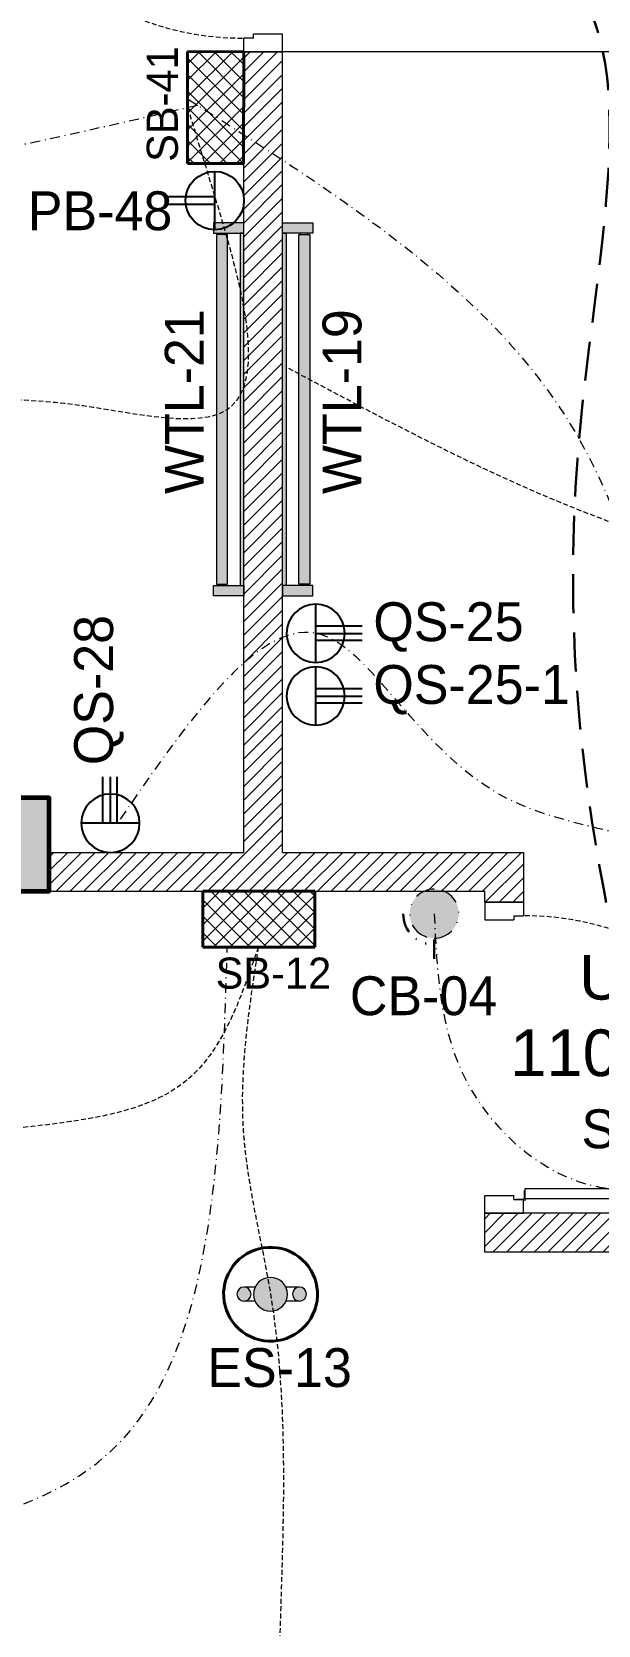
# Model space of a CAD drawing. Header units: inches. Extents: x 109699 to 44449955, y -10987 to 15824140.
# Drawn here: x 196190.8 to 196263.5, y -3763.8 to -3558.9 of the extents above; entities that cross this region are included whole.
import ezdxf

# ---------------------------------------------------------------- set-up
doc = ezdxf.new("R2010")
doc.units = ezdxf.units.IN
doc.header["$LTSCALE"] = 5
doc.header["$MEASUREMENT"] = 0
for name, pattern in [('DASHDOT', [1, 0.5, -0.25, 0, -0.25]), ('DASHED2', [0.375, 0.25, -0.125]), ('DIVIDE', [1.25, 0.5, -0.25, 0, -0.25, 0, -0.25]), ('HIDDEN', [0.375, 0.25, -0.125])]:
    doc.linetypes.add(name, pattern=pattern)
doc.layers.get('0').update_dxf_attribs({"color": 123})
for name, color, linetype, lineweight in [('@NORMAL', 7, 'Continuous', 5), ('AC In', 244, 'DASHED2', 30), ('cloumn', 253, 'Continuous', 60), ('door', 8, 'Continuous', 9), ('E-Con-Point', 5, 'DASHED2', 13), ('E-ES-Energy Saver-Light', 140, 'Continuous', 13), ('E-PB-Socket-5A', 203, 'Continuous', 13), ('E-QS-Socket-15A', 1, 'Continuous', 9), ('E-SB-Switch-Board', 106, 'Continuous', 18), ('E-Sub-Distrubtion board', 3, 'Continuous', 13), ('E-TP', 11, 'DIVIDE', 18), ('E-WTL-Wall-Tube-Light', 6, 'Continuous', 15), ('ha', 252, 'Continuous', 5), ('QS For edit', 139, 'Continuous', 35), ('SB', 1, 'DASHDOT', 20), ('WALL-1', 8, 'Continuous', 9)]:
    doc.layers.add(name, color=color, linetype=linetype, lineweight=lineweight)
doc.layers.add('T', color=8, linetype='Continuous')
doc.styles.get("Standard").update_dxf_attribs({"font": 'times.ttf'})
doc.styles.add('TEXT-3', font='arial.ttf')
doc.linetypes.add('ZIGZAG', pattern='A,0.0001,-0.2,[131,ltypeshp.shx,S=0.2,R=0,X=-0.2,Y=0],-0.4,[131,ltypeshp.shx,S=0.2,R=180,X=0.2,Y=0],-0.2', length=0.8001)
pattern_1 = [(44.99999999999989, (142732.3835256985, 2531118.532197352), (-0.8838834764831833, 0.8838834764831855), [])]

# ---------------------------------------------------------------- blocks, each defined once
blk = doc.blocks.new('Door-40')
at = {"layer": 'door', "ltscale": 0.5}
for p, q in [((0, 40), (5, 40)), ((0, 40), (0, 37.75)), ((5, 40), (5, 38.24999999999636)), ((0, 37.75), (3.75, 37.75000000000364)), ((3.75, 38.24999999999636), (3.75, 37.75000000000364)), ((3.75, 38.24999999999636), (5, 38.24999999999636)), ((0, 0), (0, 2.25)), ((0, 2.25), (3.75, 2.249999999996362)), ((3.75, 1.750000000003638), (3.75, 2.249999999996362)), ((5.135000000002037, 2.913192669428099), (5.145000000004075, 2.913192669428099)), ((5.135000000002037, 1.885000000002037), (5.135000000002037, 2.913192669428099)), ((0, 0), (5, 0)), ((0, 0), (5, 0)), ((3.75, 1.750000000003638), (5, 1.750000000003638)), ((4.010000000002037, 1.760000000002037), (4.010000000002037, 1.75)), ((5.010000000002037, 1.760000000002037), (4.010000000002037, 1.760000000002037)), ((5, 1.750000000003638), (5.010400642058812, 1.750000000007276)), ((5, 0), (5, 1.750000000003638)), ((5.145000000004075, 1.895000000000437), (5.145000000004075, 1.884599357945262))]:
    blk.add_line(p, q, dxfattribs=at)
blk.add_lwpolyline([(41.625, 3.145000000000437), (5.145000000004075, 3.145000000000437), (5.145000000004075, 1.895000000000437), (41.625, 1.895000000000437)], close=True, dxfattribs=at)
blk.add_circle((5.135000000002037, 1.760000000002037), 0.1249999999999983, dxfattribs=at)
at = {"layer": 'door', "linetype": 'HIDDEN', "ltscale": 0.5}
blk.add_arc((5.156161382139544, 1.755015969829401), 36.49531813451388, 2.182731632980644, 90.24516611661387, dxfattribs=at)
blk = doc.blocks.new('coloumn-01')
at = {"layer": 'ha'}
h = blk.add_hatch(dxfattribs=at)
h.set_pattern_fill('AR-CONC', color=256, scale=0.5)
h.set_pattern_definition([(49.99999999999999, (0, 0), (3.586300913003767, -0.3137606749129755), [0.375, -4.125]), (355, (0, 0), (-0.693756668065, 3.760960668500059), [0.3, -3.3]), (100.45144446, (0.298858405, -0.02614672), (2.89254423363556, 3.447199954843147), [0.3187009599999999, -3.505710559999999]), (46.18420000000001, (0, 1), (5.336206653357862, -0.8275964039653827), [0.5625, -6.1875]), (96.63563549, (0.444683725, 0.931033465), (4.673309728371142, 4.870593003872752), [0.47805171, -5.258568799999999]), (351.1841639899999, (0, 1), (4.673309725273866, 4.870593001349951), [0.45, -4.950000005]), (21, (0.5, 0.75), (2.984535260592308, -2.013094453326694), [0.375, -4.125]), (326.0000000000001, (0.5, 0.75), (1.216576659607909, 3.625750225234265), [0.3, -3.3]), (71.45144474, (0.74871127, 0.58224213), (4.201111883649856, 1.612655764031769), [0.31870095, -3.50571056]), (37.50000000000001, (0, 0), (0.06079927658645334, 1.664469269156557), [0, -3.26, 0, -3.35, 0, -3.3125]), (7.499999999999999, (0, 0), (1.315347687210743, 1.972058559411801), [0, -1.91, 0, -3.185, 0, -1.2625]), (327.5, (-1.115, 0), (2.669112180862045, -0.1127743586718988), [0, -1.25, 0, -3.9, 0, -5.175]), (317.5, (-1.615, 0), (2.915930846711931, 0.5005249116615886), [0, -1.625, 0, -2.59, 0, -3.675])])
h.paths.add_polyline_path([(32128.44739975178, -2546319.049243456), (32092.44739975178, -2546319.049243456), (32092.44739975178, -2546331.049243456), (32128.44739975178, -2546331.049243456)])
h.paths.add_polyline_path([(32128.44739975189, -2546617.132962178), (32098.44739975189, -2546617.132962178), (32098.44739975189, -2546629.132962178), (32128.44739975189, -2546629.132962178)])
h.paths.add_polyline_path([(31978.51966727065, -2546605.132962178), (31966.51966727065, -2546605.132962178), (31966.51966727065, -2546635.132962178), (31978.51966727065, -2546635.132962178)])
h.paths.add_polyline_path([(31821.20333333506, -2546605.132962178), (31809.20333333506, -2546605.132962178), (31809.20333333506, -2546635.132962178), (31821.20333333506, -2546635.132962178)])
h.paths.add_polyline_path([(31689.20328743063, -2546611.133238418), (31677.20328743063, -2546611.133238418), (31677.20328743063, -2546635.133238418), (31689.20328743063, -2546635.133238418)])
h.paths.add_polyline_path([(31417.20347832461, -2546611.132962178), (31405.20347832461, -2546611.132962178), (31405.20347832461, -2546635.132962178), (31417.20347832461, -2546635.132962178)])
h.paths.add_polyline_path([(31435.20347912709, -2546415.348983645), (31405.20347912709, -2546415.348983645), (31405.20347912709, -2546427.348983645), (31435.20347912709, -2546427.348983645)])
h.paths.add_polyline_path([(31633.74647668525, -2546415.348983645), (31603.74647668525, -2546415.348983645), (31603.74647668525, -2546427.348983645), (31633.74647668525, -2546427.348983645)])
h.paths.add_polyline_path([(31821.20245073218, -2546319.049243455), (31809.20245073218, -2546319.049243455), (31809.20245073218, -2546349.049243455), (31821.20245073218, -2546349.049243455)])
h.paths.add_polyline_path([(31996.51966727068, -2546319.049243455), (31966.51966727068, -2546319.049243455), (31966.51966727068, -2546331.049243455), (31996.51966727068, -2546331.049243455)])
h.paths.add_polyline_path([(31581.74648750067, -2546291.049243452), (31541.74648750067, -2546291.049243452), (31541.74648750067, -2546301.049243452), (31581.74648750067, -2546301.049243452)])
h.paths.add_polyline_path([(31485.74647668505, -2546261.049243452), (31475.74647668505, -2546261.049243452), (31475.74647668505, -2546301.049243452), (31485.74647668505, -2546301.049243452)])
h.paths.add_polyline_path([(31581.74648750064, -2546206.049278549), (31521.74648750064, -2546206.049278549), (31521.74648750064, -2546216.049243455), (31581.74648750064, -2546216.049243455)])
h.paths.add_polyline_path([(31435.20347595899, -2546206.049243455), (31405.20347595899, -2546206.049243455), (31405.20347595899, -2546218.049243455), (31435.20347595899, -2546218.049243455)])
h.paths.add_polyline_path([(31435.20347912709, -2546094.049243455), (31405.20347912709, -2546094.049243455), (31405.20347912709, -2546106.049243455), (31435.20347912709, -2546106.049243455)])
h.paths.add_polyline_path([(31583.74647668522, -2546094.049243455), (31547.74647668522, -2546094.049243455), (31547.74647668522, -2546106.049243455), (31583.74647668522, -2546106.049243455)])
h.paths.add_polyline_path([(31775.41359277777, -2546094.049243455), (31763.41359277777, -2546094.049243455), (31763.41359277777, -2546124.049243455), (31775.41359277777, -2546124.049243455)])
h.paths.add_polyline_path([(32059.80123907101, -2546094.049243455), (32047.80123907101, -2546094.049243455), (32047.80123907101, -2546124.049243455), (32059.80123907101, -2546124.049243455)])
h.paths.add_polyline_path([(32058.06771510976, -2545913.633020405), (32028.06771510976, -2545913.633020405), (32028.06771510976, -2545925.633020405), (32058.06771510976, -2545925.633020405)])
h.paths.add_polyline_path([(32048.06771510973, -2545722.712815279), (32036.06771510973, -2545722.712815279), (32036.06771510973, -2545746.712815279), (32048.06771510973, -2545746.712815279)])
h.paths.add_polyline_path([(31799.41359277774, -2545913.633020405), (31763.41359277774, -2545913.633020405), (31763.41359277774, -2545925.633020405), (31799.41359277774, -2545925.633020405)])
h.paths.add_polyline_path([(31591.53986684192, -2545945.049243456), (31561.31223659915, -2545945.049243456), (31561.31223659915, -2545957.049243456), (31591.53986684192, -2545957.049243456)])
h.paths.add_polyline_path([(31435.20347912709, -2545945.049243456), (31405.20347912709, -2545945.049243456), (31405.20347912709, -2545957.049243456), (31435.20347912709, -2545957.049243456)])
h.paths.add_polyline_path([(31429.2035252499, -2545715.383477275), (31405.2035252499, -2545715.383477275), (31405.2035252499, -2545727.383477275), (31429.2035252499, -2545727.383477275)])
h.paths.add_polyline_path([(31605.53986684192, -2545715.383237123), (31581.53986684192, -2545715.383237123), (31581.53986684192, -2545727.383237123), (31605.53986684192, -2545727.383237123)])
h.paths.add_polyline_path([(31775.41359277774, -2545711.610186095), (31763.41359277774, -2545711.610186095), (31763.41359277774, -2545735.610186095), (31775.41359277774, -2545735.610186095)])
at = {"layer": 'cloumn', "elevation": -16.69191068199552}
blk.add_lwpolyline([(31547.74647668522, -2546094.049243455), (31547.74647668522, -2546106.049243455), (31583.74647668522, -2546106.049243455), (31583.74647668522, -2546094.049243455)], close=True, dxfattribs=at)
blk = doc.blocks.new('A$C4DCB0E22')
h = blk.add_hatch()
h.set_pattern_fill('ANSI37', color=256, scale=15, angle=90.05046403147966, style=0)
h.set_pattern_definition([(135.0504640314797, (0, 0), (-1.324656962164393, -1.326992438783809), []), (225.0504640314796, (0, 0), (1.326992438783809, -1.324656962164393), [])])
h.paths.add_polyline_path([(0.0158499618895469, -4.176303718850249e-06), (-3.779117417224143e-06, 17.9999888419976), (8.999992730033242, 18.00791571250107), (9.015846471040199, 0.007922694199763214)])
at = {"lineweight": 40}
for p, q in [((-3.779117417224143e-06, 17.9999888419976), (8.999992730033242, 18.00791571250107)), ((0.0158499618895469, -4.176303718850249e-06), (-3.779117417224143e-06, 17.9999888419976)), ((9.015846471040199, 0.007922694199763214), (8.999992730033242, 18.00791571250107)), ((0.0158499618895469, -4.176303718850249e-06), (9.015846471040199, 0.007922694199763214))]:
    blk.add_line(p, q, dxfattribs=at)
blk = doc.blocks.new('A$C63FA2F8C')
at = {"linetype": 'ByBlock', "ltscale": 0.5}
h = blk.add_hatch(color=256, dxfattribs=at)
h.dxf.hatch_style = 1
h.paths.add_polyline_path([(337.2288066126173, 261.8435315283132, 1), (186.444764951407, 261.8435315283132, 1)])
h.paths.add_polyline_path([(174.7543875355803, 261.112525689078, 1), (111.9624450998782, 261.112525689078, 1)])
h.paths.add_polyline_path([(359.7620794158132, 260.9155295394245, 1), (422.5540218515153, 260.9155295394245, 1)])
at = {"ltscale": 2}
for p, q in [((193.2174023309955, 293.0739176886738), (145.2272237805882, 293.0739176886738)), ((391.274980574695, 293.0739176886738), (330.4561692330288, 293.0739176886738)), ((193.5781424691202, 229.8323706932948), (145.2272237805882, 229.8323706932948)), ((391.274980574695, 229.8323706932948), (330.0954290949041, 229.8323706932948))]:
    blk.add_line(p, q, dxfattribs=at)
for centre, radius in [((143.3584163177293, 261.112525689078), 31.39597121785105), ((261.8367857820122, 261.8435315283132), 75.39202083060518), ((391.1580506336642, 260.9155295394245), 31.39597121785105)]:
    blk.add_circle(centre, radius, dxfattribs=at)
at = {"lineweight": 40}
blk.add_ellipse((261.8367857820122, 261.8435315283132), major_axis=(-89.30196609760064, 189.4862523083066), ratio=0.9999999999956461, start_param=-1.547953900145618, end_param=4.735231407033968, dxfattribs=at)
blk = doc.blocks.new('A$C0EEE0DA8')
at = {"lineweight": 25}
for p, q in [((9.859886922386067, 11.01563311866266), (9.859886922386067, 3.514223118661903)), ((9.859886922386067, 7.754928118662065), (15.8195753665932, 7.754928118662065)), ((9.859886922386067, 6.774928118662501), (15.8195753665932, 6.774928118662501))]:
    blk.add_line(p, q, dxfattribs=at)
blk.add_circle((9.85988692238243, 7.264928118662283), 3.750704999999999, dxfattribs=at)
blk = doc.blocks.new('A$C63C712C3')
at = {"linetype": 'ByBlock', "ltscale": 0.5}
h = blk.add_hatch(color=256, dxfattribs=at)
h.dxf.hatch_style = 1
h.paths.add_polyline_path([(35.45815903441689, 102.6004051111813), (7.051254215184599e-05, 102.6004051111813), (7.051254215184599e-05, -1.4210854715202e-14), (35.45815903441689, 0)])
h.paths.add_polyline_path([(1235.458159034402, 102.6004051111813), (35.45815903441689, 102.6004051111813), (35.45815903441689, 90.19858873463818), (1235.458159034402, 90.19858873463818)])
h.paths.add_polyline_path([(1270.916247556277, 102.6004051111813), (1235.458159034402, 102.6004051111813), (1235.458159034402, -1.4210854715202e-14), (1270.916247556277, 0)])
h = blk.add_hatch(color=256, dxfattribs=at)
h.dxf.hatch_style = 1
h.set_gradient(color1=(255, 255, 0), rotation=269, name='CYLINDER')
h.paths.add_polyline_path([(1230.609335631336, 47.55507706388016), (39.80634735536296, 47.55507706388016), (39.80634735536296, 10.14120857274975), (1230.609335631336, 10.14120857274975)])
at = {"ltscale": 2}
for p, q in [((39.80314903250837, 42.02165198561852), (33.8373914979602, 42.02165198561852)), ((39.80314903250837, 15.93327464433969), (33.8373914979602, 15.93327464433969)), ((1230.612533954176, 42.02165198561852), (1236.578291488724, 42.02165198561852)), ((1230.612533954176, 15.93327464433969), (1236.578291488724, 15.93327464433969))]:
    blk.add_line(p, q, dxfattribs=at)
for points in [[(35.45815903441689, 102.6004051111813), (7.051254215184599e-05, 102.6004051111813), (7.051254215184599e-05, 0), (35.45815903441689, 0)], [(35.45815903441689, 102.6004051111813), (1235.458159034402, 102.6004051111813), (1235.458159034402, 90.19858873463818), (35.45815903441689, 90.19858873463818)], [(1235.458159034402, 102.6004051111813), (1270.916247556277, 102.6004051111813), (1270.916247556277, 0), (1235.458159034402, 0)], [(39.80634735536296, 47.55507706388016), (1230.609335631336, 47.55507706388016), (1230.609335631336, 10.14120857274975), (39.80634735536296, 10.14120857274975)]]:
    blk.add_lwpolyline(points, close=True, dxfattribs=at)
blk = doc.blocks.new('A$C7D2A24B3')
at = {"lineweight": 25}
for p, q in [((9.859886922386067, 11.01563311865903), (9.859886922386067, 3.514223118658265)), ((9.859886922386067, 8.143706464579736), (15.8195753665932, 8.143706464579736)), ((9.859886922386067, 7.268951136147734), (15.8195753665932, 7.268951136147734)), ((9.859886922386067, 6.288951136148171), (15.8195753665932, 6.288951136148171))]:
    blk.add_line(p, q, dxfattribs=at)
blk.add_circle((9.85988692238243, 7.264928118658645), 3.750704999999999, dxfattribs=at)
blk = doc.blocks.new('A$C153D03E5')
h = blk.add_hatch(color=256)
h.dxf.hatch_style = 1
h.paths.add_polyline_path([(7.480940248729894, 10.19624448716058, 1), (13.79817868099053, 10.19624448716058, 1)])
at = {"lineweight": 30}
blk.add_line((7.314697132096626, 10.19624448716058), (4.654807265877025, 10.19624448716058), dxfattribs=at)
blk.add_arc((10.63955946486385, 10.19624448716058), 3.989834799322901, 90, 180, dxfattribs=at)
for start, end in [(0, 180), (180, 0)]:
    blk.add_arc((10.63955946486021, 10.19624448716058), 3.158619216130319, start, end)

msp = doc.modelspace()

# ---------------------------------------------------------------- hatches: boundary and pattern name
at = {"layer": 'ha'}
h = msp.add_hatch(dxfattribs=at)
h.set_pattern_fill('ANSI31', scale=10, angle=-7.63333123551244e-14, style=0)
h.set_pattern_definition(pattern_1)
h.paths.add_polyline_path([(196192.9636024971, -3664.423741294564), (196192.9636024971, -3669.423741294098), (196248.963602497, -3669.423741294564), (196248.9636024968, -3670.839964344659), (196253.9636024968, -3670.839964344659), (196253.963602497, -3664.423741294564), (196222.9846228964, -3664.423741294564), (196222.9652039674, -3561.423741294564), (196217.9846228964, -3561.423741294564), (196217.9846228964, -3664.423741294564)])
h = msp.add_hatch(dxfattribs=at)
h.set_pattern_fill('ANSI31', scale=10, angle=-7.63333123551244e-14, style=0)
h.set_pattern_definition(pattern_1)
h.paths.add_polyline_path([(196377.6306810348, -3687.423741294098), (196372.6307186213, -3687.423343125292), (196372.6288538542, -3710.839964344659), (196248.963605688, -3710.82009949305), (196248.9627267737, -3715.839964344659), (196377.630681035, -3715.839260556297)])

# ---------------------------------------------------------------- linework, layer by layer
at = {"layer": '@NORMAL', "linetype": 'ZIGZAG', "ltscale": 20}
msp.add_line((196372.6306810349, -3561.423629780327, -0.08036525170875919), (196222.9846228967, -3561.423982412582, 0.4450560134763535), dxfattribs=at)
at = {"layer": 'AC In', "ltscale": 4}
for points in [[(196082.6221734808, -3284.291563189724, 0.1632158499592506), (196091.8613129776, -3287.238904500024, 0.5995353207297001), (196168.3613129775, -3323.000031214906), (196172.8613129775, -3396.500031214906), (196196.3613129775, -3457.500031214906), (196281.3613129775, -3459.000031214906), (196282.8613129775, -3511.000031214906), (196267.8001453565, -3703.472970319033, 0.661896474038659)], [(196058.8533602939, -3612.282789076627, 0.5399202145239472), (196043.953125, -3599.21875, 0.5399202145239472), (196046.3496509563, -3564.61328125, -0.7216255120085224), (196059.4719362327, -3556.519579008675, 0.3363313430883146), (196065.8613129775, -3555.500031214906), (196093.8613129775, -3553.500031214906), (196233.8613129775, -3546.500031214906), (196255.8613129775, -3549.000031214906), (196261.3613129775, -3608.500031214906), (196272.7565341451, -3704.358088802193, 0.6324019505680595)]]:
    msp.add_spline(points, degree=3, dxfattribs=at)
at = {"layer": 'E-Con-Point', "ltscale": 0.5}
for points in [[(196210.7761984219, -3568.619479105645, 0.0857903163960998), (196214.26985509, -3580.082265248585, 0.0857903163960998), (196215.9056694238, -3607.433206104698, 0.4265997913151693), (196197.3613129775, -3607.000031214906), (196179.3613129775, -3606.000031214906), (196135.9549545608, -3596.620921611012, 0.1715806327921925), (196124.9508194851, -3528.569800985059, 0.3759286585245682)], [(196299.0773658828, -3705.180953545786, 0.5572276877756901), (196306.8613129775, -3712.000031214906), (196312.1164161643, -3707.342425073739, 0.2559792069056508), (196318.4671530632, -3701.678169188168, 0.0857903163960998), (196349.8613129775, -3685.000031214906), (196363.5109575218, -3621.477207415756, 0.3632158499513949), (196338.9649877595, -3622.500034566486, 0.0857903163960998), (196291.7404894327, -3628.120903176862, 0.08579031639609269), (196223.4530150405, -3602.000031214906, 0.4104924169138151)], [(196219.8614182409, -3676.619545011647, 0.275928658524093), (196210.3613129775, -3694.000031214906), (196194.6515600752, -3699.220163785414, 0.1411752819355669), (196076.3613129775, -3690.000031214906), (196055.8613129775, -3693.423791384352, 0.2612682724078729), (196034.9694059383, -3717.548418103899, 0.0003100130140815532)], [(196219.8614182409, -3676.619545011647, 0.2759286585246059), (196217.9325664419, -3700.308368022033), (196221.4354067128, -3721.27170831268, 0.0003100130140806165), (196222.7421875, -3761.525742941345, 0.04918464609500447), (196221.4354067127, -3803.10693087478, 0.0003100130140815532)]]:
    msp.add_spline(points, degree=3, dxfattribs=at)
at = {"layer": 'SB', "ltscale": 0.5}
for points in [[(196181.982534455, -3287.508454122663, 0.3422798236915625), (196186.8613129775, -3324.000031214906), (196224.8910262812, -3419.357415078355, -16.71806197509223), (196252.7174792461, -3423.37881078842, -16.5590294638172), (196264.3984375, -3480.500031214906), (196276.8613129775, -3569.000031214906), (196270.7345086658, -3704.358088802134, 0.661896474038659)], [(196050.4850938574, -3392.231940260411, 0.3916249774238167), (196051.2367710363, -3390.11328125, 0.3916249774238167), (196054.4705529546, -3388.203125, 0.3916249774238167), (196156.8613129775, -3393.500031214906), (196192.8613129775, -3451.000031214906), (196289.3613129775, -3462.500031214906), (196300.8613129775, -3547.500031214906), (196271.5883827769, -3702.740318332511, 0.661896474038659)], [(196051.5119457413, -3377.639641183636, 0.4808857720657059), (196162.8608660564, -3428.80139941549, 0.4266796893144034), (196181.8613129775, -3451.500031214906), (196253.6857779069, -3503.82810545027, 0.0857903163960998), (196269.9706123073, -3704.358088802134, 0.661896474038659)], [(196253.3613129775, -3402.000031214906), (196268.2982277545, -3425.5), (196269.9706123073, -3704.358088802134, 0.6618964740386553)], [(196112.4804687493, -3449.996007967251, 0.3497280545239393), (196126.1505154507, -3450.976008021015, 0.3497280545239393), (196263.1996113736, -3514.354261825117, 0.0857903163960998), (196268.8613129775, -3571.000031214906), (196271.8613129775, -3659.000031214906), (196270.7345086658, -3704.358088802134, 0.6618964740386561)], [(196113.3613129775, -3478.000031214906), (196126.3613129775, -3478.500031214906), (196253.8613129775, -3508.000031214906), (196267.6789232319, -3704.358088802134, 0.661896474038659)], [(196212.087792317, -3568.331559311203, 0.08154023423602869), (196133.4121451884, -3579.678786286209, 0.0857903163960998), (196060.5056838334, -3565.117550437491, 0.2487910568225842)], [(196210.7771844348, -3567.499981465809, 0.0857903163960998), (196257.7982277545, -3606), (196271.5875827597, -3706.560600142154, 0.661896474038659)], [(196272.3486024968, -3707.694964344659, 0.5745059862805206), (196276.3613129775, -3666.000031214906), (196251.8671875, -3657.500031214906), (196227.2460064054, -3636.249324529975, -16.5590294638172), (196201.7400915, -3660.67303633594, 0.2759286585245668)], [(196242.4822507931, -3672.313539919943, 0.6740116015460558), (196246.61328125, -3693.828125), (196264.4202560988, -3707.599026573396, 0.661896474038659), (196271.2171149157, -3707.694964344663, 0.661896474038659)], [(196122.66015625, -3750.435082435399, -0.822003267541223), (196202.3613129775, -3740.000031214906), (196215.8614213439, -3676.623068063838, 0.2759286585246059)]]:
    msp.add_spline(points, degree=3, dxfattribs=at)
at = {"layer": 'WALL-1'}
for p, q in [((196217.9846228964, -3664.423741294564, 0.3759286585245682), (196217.9846228964, -3561.423741294564, 0.4450561753030406)), ((196217.9846228964, -3561.423741294564, 0.0857903163960998), (196222.9846228964, -3561.423741294564, 0.5759286585385368)), ((196222.9846228964, -3561.423741294564, 0.5759286585245711), (196217.9846228964, -3561.423741294564, 0.5759286585245711)), ((196222.9846228964, -3664.423741294564, 0.3759286585245682), (196222.9846228964, -3561.423741294564, 0.4450561753030584)), ((196192.9636024971, -3664.423741294564, 0.2759286585245668), (196217.9846228964, -3664.423741294564, 0.2759286585245668)), ((196222.9846228964, -3664.423741294564, 0.2759286585245668), (196223.9846228964, -3664.423741294564, 0.2759286585245668)), ((196222.9846228964, -3664.423741294564, 0.2759286585245668), (196253.963602497, -3664.423741294564, 0.2759286585245682)), ((196192.9636024971, -3669.423741294098, 0.2759286585246059), (196248.963602497, -3669.423741294098, 0.2759286585246059)), ((196248.9647278588, -3669.423741294564, 0.3759318359040265), (196248.963602497, -3669.423741294564, 0.3759318359040265)), ((196253.963602497, -3669.423741294564, 0.3759318359040265), (196253.9647278588, -3669.423741294564, 0.3759318359040265)), ((196248.9627993347, -3715.839964344659, 0.5745091643806965), (196248.963602497, -3710.839964344659, 0.5745059862813484)), ((196372.630681035, -3710.839964344659, 0.9236713578794067), (196248.963602497, -3710.839964344659, 0.5745059862813484)), ((196377.6306810349, -3715.839964344659, 0.9377939549471286), (196248.9627993347, -3715.839964344659, 0.5745091643806965))]:
    msp.add_line(p, q, dxfattribs=at)
at = {"layer": 'WALL-1', "elevation": 0.5745059862813484}
msp.add_lwpolyline([(196253.963602497, -3664.423741294564), (196253.963602497, -3670.839964344659), (196248.963602497, -3670.839964344659), (196248.963602497, -3669.423741294564), (196248.9647278588, -3669.423741294564)], dxfattribs=at)

# ---------------------------------------------------------------- block references
at = {"layer": '@NORMAL'}
msp.add_blockref('coloumn-01', (164609.2171258143, 2542436.625502162, 16.96783934052013), dxfattribs=at)
at = {"layer": 'door'}
msp.add_blockref('Door-40', (196248.9636024968, -3710.839964344659, 0.5745059862813484), dxfattribs=at)
at = {"layer": 'E-ES-Energy Saver-Light', "xscale": -0.02880000000004657, "yscale": 0.02880000000004657, "zscale": 0.02880000000004657, "rotation": 180}
msp.add_blockref('A$C63FA2F8C', (196213.8945072822, -3713.730614604652, 0.0003100130140806178), dxfattribs=at)
at = {"layer": 'E-PB-Socket-5A', "rotation": 180}
msp.add_blockref('A$C0EEE0DA8', (196224.1297420124, -3573.307337129922, 0.0857903163960998), dxfattribs=at)
at = {"layer": 'E-QS-Socket-15A', "xscale": -1}
for p, rotation in [((196217.3861198252, -3628.984395947041, -16.5590294638172), 179.9999973020982), ((196193.5963845712, -3670.532922874861, 0.2759286585245668), 269.9999973020982)]:
    msp.add_blockref('A$C7D2A24B3', p, dxfattribs=dict(at, rotation=rotation))
at = {"layer": 'E-SB-Switch-Board', "yscale": 0.8002315484918654, "zscale": 0.8002315484918654}
for p, xscale, rotation in [((196210.7698581142, -3561.417401304716, 0.0857903163960998), -0.8002315484918654, 180), ((196227.1319814808, -3676.625824999845, 0.2759286585246059), 0.8002315484918654, 90)]:
    msp.add_blockref('A$C4DCB0E22', p, dxfattribs=dict(at, xscale=xscale, rotation=rotation))
at = {"layer": 'E-TP', "rotation": 90.00000000000001}
msp.add_blockref('A$C153D03E5', (196252.6784952802, -3682.953099384803, 0.6740116015460558), dxfattribs=at)
at = {"layer": 'E-WTL-Wall-Tube-Light', "yscale": 0.03776802766688649, "zscale": 0.03776802766688649}
for p, xscale, rotation in [((196214.1096079575, -3631.423753436442, 0.4265997913151693), -0.03776802766688649, 270), ((196226.8596378353, -3631.423742626124, 0.4104924169138151), 0.03776802766688649, 90)]:
    msp.add_blockref('A$C63C712C3', p, dxfattribs=dict(at, xscale=xscale, rotation=rotation))
at = {"layer": 'QS For edit', "ltscale": 0.5, "xscale": -1, "rotation": 179.9999973020982}
msp.add_blockref('A$C7D2A24B3', (196217.3861198252, -3637.058614697041, -16.5590294638172), dxfattribs=at)
at = {"layer": 'WALL-1', "color": 7, "rotation": 180}
msp.add_blockref('Door-40', (196222.9846228967, -3521.423741294564, 0.0857903163960998), dxfattribs=at)

# ---------------------------------------------------------------- texts
at = {"layer": 'E-ES-Energy Saver-Light', "insert": (196213.3075104924, -3733.274365535173, 0.0003100130140806178), "char_height": 5, "width": 24.08470202641911, "attachment_point": 7}
msp.add_mtext('{\\fCentury Gothic|b0|i0|c0|p34;ES-13}', dxfattribs=at)
at = {"layer": 'E-PB-Socket-5A', "insert": (196190.2302134772, -3584.460200846381, 0.8096189618789127), "char_height": 5, "width": 24.08470202641911, "attachment_point": 7}
msp.add_mtext('{\\fCentury Gothic|b0|i0|c0|p34;PB-48}', dxfattribs=at)
at = {"layer": 'E-QS-Socket-15A', "color": 1, "insert": (196234.650166626, -3638.626761550603, -16.71806197509223), "char_height": 5, "width": 24.08470202641912, "attachment_point": 7}
msp.add_mtext('{\\fCentury Gothic|b0|i0|c0|p34;\\C256;QS-25}', dxfattribs=at)
at = {"layer": 'E-QS-Socket-15A', "color": 1, "insert": (196202.5678638919, -3653.211282690812, -16.71061374425985), "char_height": 5, "width": 24.08470202641912, "attachment_point": 7, "rotation": 89.99999999999983}
msp.add_mtext('{\\fCentury Gothic|b0|i0|c0|p34;\\C256;QS-28}', dxfattribs=at)
at = {"layer": 'E-SB-Switch-Board', "insert": (196209.5792032708, -3560.732988090258, -0.202216036420643), "char_height": 4, "width": 14.72456830652664, "attachment_point": 9, "rotation": 89.99999999999989}
msp.add_mtext('{\\fCentury Gothic|b0|i0|c0|p34;SB-41}', dxfattribs=at)
at = {"layer": 'E-SB-Switch-Board', "insert": (196214.3730016278, -3677.96169466369, -33.13236291835005), "char_height": 4, "width": 24.08470202641911, "attachment_point": 1}
msp.add_mtext('{\\fCentury Gothic|b0|i0|c0|p34;SB-12}', dxfattribs=at)
at = {"layer": 'E-Sub-Distrubtion board', "insert": (196261.4055109165, -3697.488788760791, 0.661896474038659), "char_height": 5, "width": 24.08470202641911, "attachment_point": 1}
msp.add_mtext('{\\fCentury Gothic|b0|i0|c0|p34;SDB-04}', dxfattribs=at)
at = {"layer": 'E-TP', "insert": (196231.6322300993, -3685.443260375038, 0.6740116015460558), "char_height": 5, "width": 24.08470202641911, "attachment_point": 7}
msp.add_mtext('{\\fCentury Gothic|b0|i0|c0|p34;CB-04}', dxfattribs=at)
at = {"layer": 'E-WTL-Wall-Tube-Light', "color": 1, "char_height": 5, "width": 24.08470202641911}
for s, insert, attachment_point, rotation in [('{\\fCentury Gothic|b0|i0|c0|p34;\\C256;WTL-21}', (196212.8521741529, -3618.334604087247, 0.1315109541389177), 7, 90.00000000000001), ('{\\fCentury Gothic|b0|i0|c0|p34;\\C256;WTL-19}', (196228.11707164, -3618.33459327693, 0.1154035797375634), 1, 90)]:
    msp.add_mtext(s, dxfattribs=dict(at, insert=insert, attachment_point=attachment_point, rotation=rotation))
at = {"layer": 'QS For edit', "ltscale": 0.5, "insert": (196234.650166626, -3646.700980300603, -16.71806197509223), "char_height": 5, "width": 24.08470202641912, "attachment_point": 7}
msp.add_mtext('{\\fCentury Gothic|b0|i0|c0|p34;\\C256;QS-25-1}', dxfattribs=at)
at = {"layer": 'T', "insert": (196283.467577364, -3693.298219346629, 0.0857903163960998), "char_height": 4.8, "width": 80.40303804183776, "attachment_point": 9, "style": 'TEXT-3'}
msp.add_mtext('{\\H1.2x;Unit-B\\H1.042x;\\P1108 Sft}', dxfattribs=at)

doc.saveas('drawing.dxf')
